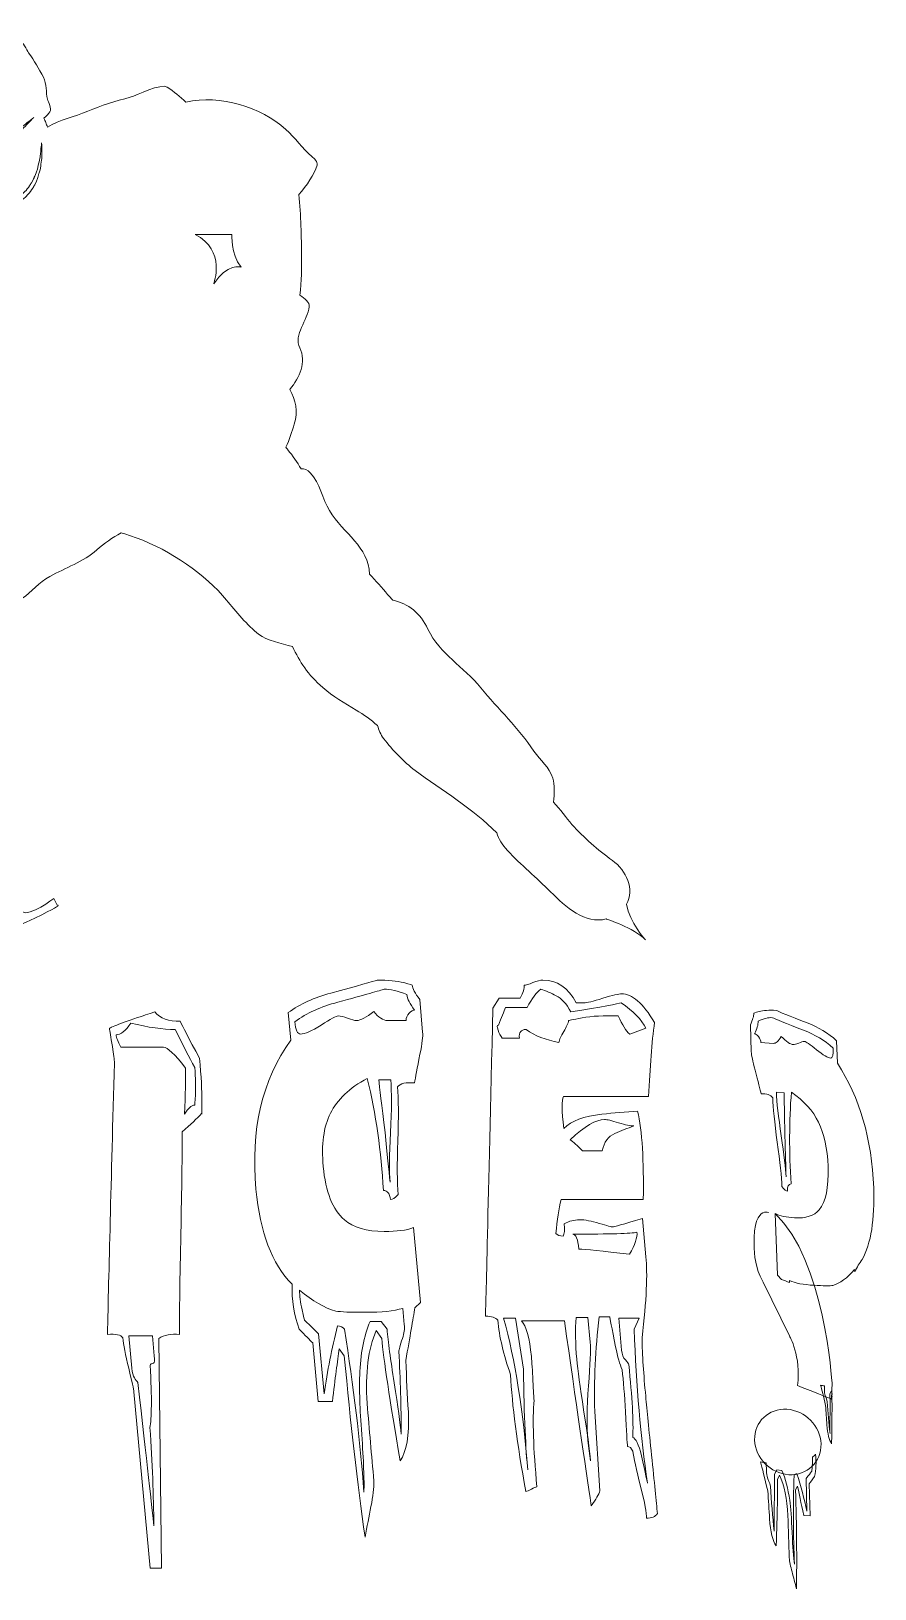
# Model space of a CAD drawing. Header units: inches. Extents: x 0.7 to 14.3, y -14.5 to -1.8.
# Drawn here: x 7.49 to 14.33, y -14.47 to -1.84 of the extents above; entities that cross this region are included whole.
import ezdxf

# ---------------------------------------------------------------- set-up
doc = ezdxf.new("R2010")
doc.units = ezdxf.units.IN
doc.header["$MEASUREMENT"] = 0
doc.layers.add('Layer 1', color=7, linetype='Continuous')

# ---------------------------------------------------------------- blocks, each defined once
blk = doc.blocks.new('block 5')
at = {"layer": 'Layer 1', "lineweight": 0}
for points, knots in [([(12.316, -8.917), (12.383, -8.798), (12.316, -8.642), (12.202, -8.561), (12.082, -8.474), (11.972, -8.381), (11.874, -8.269), (11.828, -8.217), (11.779, -8.148), (11.724, -8.089), (11.732, -8.019), (11.735, -7.948), (11.719, -7.895), (11.691, -7.802), (11.619, -7.755), (11.565, -7.675), (11.441, -7.487), (11.277, -7.336), (11.135, -7.162), (10.995, -6.99), (10.804, -6.892), (10.707, -6.687), (10.645, -6.556), (10.548, -6.48), (10.421, -6.453), (10.407, -6.436), (10.393, -6.42), (10.38, -6.405), (10.335, -6.353), (10.286, -6.293), (10.232, -6.242), (10.23, -6.018), (10.021, -5.913), (9.908, -5.726), (9.854, -5.636), (9.828, -5.498), (9.755, -5.422), (9.728, -5.392), (9.704, -5.385), (9.679, -5.388), (9.646, -5.335), (9.609, -5.281), (9.572, -5.233), (9.568, -5.228), (9.563, -5.221), (9.556, -5.213), (9.583, -5.15), (9.604, -5.084), (9.623, -5.026), (9.656, -4.924), (9.635, -4.828), (9.587, -4.744), (9.667, -4.649), (9.725, -4.522), (9.667, -4.407), (9.616, -4.302), (9.733, -4.181), (9.745, -4.074), (9.749, -4.04), (9.708, -4.006), (9.669, -3.981), (9.685, -3.87), (9.682, -3.747), (9.682, -3.667), (9.682, -3.51), (9.678, -3.331), (9.659, -3.164), (9.725, -3.093), (9.787, -2.999), (9.808, -2.927), (9.816, -2.898), (9.783, -2.872), (9.766, -2.857), (9.69, -2.789), (9.631, -2.705), (9.555, -2.636), (9.352, -2.453), (9.023, -2.352), (8.745, -2.416), (8.697, -2.371), (8.647, -2.329), (8.594, -2.294), (8.542, -2.26), (8.351, -2.359), (8.292, -2.376), (8.177, -2.409), (8.058, -2.441), (7.949, -2.489), (7.84, -2.535), (7.723, -2.557), (7.622, -2.617), (7.618, -2.605), (7.615, -2.593), (7.609, -2.581), (7.605, -2.57), (7.599, -2.558), (7.593, -2.546), (7.615, -2.529), (7.634, -2.51), (7.643, -2.493), (7.659, -2.467), (7.628, -2.416), (7.622, -2.392), (7.609, -2.333), (7.619, -2.27), (7.59, -2.214), (7.553, -2.145), (7.516, -2.079), (7.47, -2.016), (7.451, -1.991), (7.428, -1.925), (7.391, -1.915), (7.338, -1.9), (7.279, -1.916), (7.226, -1.917), (7.194, -1.917), (7.162, -1.919), (7.13, -1.921), (7.073, -1.897), (7.017, -1.84), (6.962, -1.84), (6.91, -1.84), (6.848, -1.877), (6.808, -1.91), (6.739, -1.968), (6.678, -2.03), (6.624, -2.097), (6.567, -2.168), (6.517, -2.245), (6.474, -2.33), (6.467, -2.334), (6.46, -2.339), (6.452, -2.343), (6.376, -2.388), (6.379, -2.429), (6.381, -2.511), (6.382, -2.582), (6.379, -2.679), (6.426, -2.737), (6.462, -2.782), (6.5, -2.805), (6.545, -2.825), (6.547, -2.88), (6.554, -2.934), (6.566, -2.987), (6.522, -3.025), (6.482, -3.073), (6.444, -3.115), (6.349, -3.223), (6.206, -3.28), (6.111, -3.39), (6.035, -3.479), (6.026, -3.517), (5.992, -3.629), (5.981, -3.666), (5.956, -3.701), (5.936, -3.736), (5.936, -3.736), (5.934, -3.735), (5.934, -3.735), (5.934, -3.735), (5.934, -3.734), (5.933, -3.734), (5.861, -3.763), (5.816, -3.819), (5.844, -3.9), (5.865, -3.956), (5.927, -3.998), (5.958, -4.052), (5.958, -4.193), (5.971, -4.334), (5.954, -4.475), (5.929, -4.68), (5.971, -4.822), (6.09, -4.944), (6.069, -5.005), (6.032, -5.06), (5.982, -5.122), (5.936, -5.18), (5.944, -5.224), (5.967, -5.289), (6.015, -5.426), (6.145, -5.585), (6.281, -5.696), (6.269, -5.744), (6.254, -5.79), (6.235, -5.832), (6.178, -5.96), (6.107, -6.097), (6.098, -6.238), (6.086, -6.428), (6.142, -6.575), (6.174, -6.757), (6.175, -6.763), (6.176, -6.769), (6.176, -6.774), (5.624, -7.185), (4.005, -8.362), (3.668, -8.328), (3.261, -8.286), (2.839, -7.907), (2.611, -7.955), (2.508, -7.977), (2.494, -8.217), (2.563, -8.307), (2.632, -8.397), (3.447, -8.722), (3.73, -8.652), (3.946, -8.6), (5.485, -7.477), (6.203, -6.948), (6.206, -6.969), (6.21, -6.99), (6.215, -7.01), (6.217, -7.118), (6.254, -7.26), (6.26, -7.31), (6.28, -7.481), (6.368, -7.637), (6.417, -7.8), (6.462, -7.949), (6.527, -8.068), (6.606, -8.2), (6.647, -8.266), (6.606, -8.307), (6.668, -8.355), (6.678, -8.362), (6.687, -8.37), (6.696, -8.378), (6.696, -8.384), (6.695, -8.389), (6.695, -8.394), (6.695, -8.44), (6.695, -8.486), (6.694, -8.532), (6.693, -8.627), (6.658, -8.652), (6.601, -8.717), (6.511, -8.818), (6.402, -8.914), (6.511, -9.043), (6.555, -9.095), (6.623, -9.079), (6.693, -9.047), (6.718, -9.09), (6.758, -9.184), (6.639, -9.204), (6.485, -9.23), (6.435, -9.185), (6.43, -9.135), (6.43, -9.135), (6.449, -9.496), (7.14, -9.197), (7.832, -8.898), (7.701, -8.924), (7.701, -8.924), (7.701, -8.924), (7.675, -8.869), (7.675, -8.869), (7.675, -8.869), (7.475, -9.021), (7.421, -8.978), (7.381, -8.947), (7.324, -8.819), (7.295, -8.752), (7.328, -8.726), (7.355, -8.696), (7.367, -8.649), (7.388, -8.569), (7.336, -8.473), (7.325, -8.395), (7.308, -8.277), (7.25, -8.174), (7.211, -8.063), (7.156, -7.907), (7.145, -7.775), (7.153, -7.612), (7.162, -7.409), (7.141, -7.219), (7.131, -7.017), (7.126, -6.904), (7.096, -6.78), (7.04, -6.676), (7.091, -6.642), (7.135, -6.599), (7.195, -6.565), (7.269, -6.524), (7.343, -6.484), (7.416, -6.439), (7.497, -6.388), (7.553, -6.307), (7.642, -6.259), (7.765, -6.191), (7.916, -6.141), (8.022, -6.045), (8.082, -5.991), (8.149, -5.946), (8.22, -5.906), (8.26, -5.918), (8.301, -5.931), (8.342, -5.946), (8.626, -6.051), (8.901, -6.242), (9.075, -6.453), (9.145, -6.538), (9.247, -6.662), (9.334, -6.727), (9.406, -6.78), (9.512, -6.802), (9.61, -6.828), (9.665, -6.95), (9.735, -7.056), (9.855, -7.16), (9.937, -7.231), (10.029, -7.289), (10.124, -7.343), (10.187, -7.378), (10.242, -7.423), (10.298, -7.467), (10.308, -7.505), (10.323, -7.541), (10.349, -7.575), (10.419, -7.667), (10.51, -7.763), (10.603, -7.832), (10.819, -7.991), (11.072, -8.145), (11.265, -8.339), (11.28, -8.387), (11.307, -8.432), (11.352, -8.481), (11.46, -8.598), (11.588, -8.702), (11.701, -8.816), (11.821, -8.937), (11.983, -9.08), (12.152, -9.036), (12.153, -9.036), (12.153, -9.037), (12.153, -9.037), (12.153, -9.037), (12.375, -9.107), (12.469, -9.205), (12.469, -9.205), (12.344, -9.066), (12.316, -8.917)], [0, 0, 0, 0, 1, 1, 1, 2, 2, 2, 3, 3, 3, 4, 4, 4, 5, 5, 5, 6, 6, 6, 7, 7, 7, 8, 8, 8, 9, 9, 9, 10, 10, 10, 11, 11, 11, 12, 12, 12, 13, 13, 13, 14, 14, 14, 15, 15, 15, 16, 16, 16, 17, 17, 17, 18, 18, 18, 19, 19, 19, 20, 20, 20, 21, 21, 21, 22, 22, 22, 23, 23, 23, 24, 24, 24, 25, 25, 25, 26, 26, 26, 27, 27, 27, 28, 28, 28, 29, 29, 29, 30, 30, 30, 31, 31, 31, 32, 32, 32, 33, 33, 33, 34, 34, 34, 35, 35, 35, 36, 36, 36, 37, 37, 37, 38, 38, 38, 39, 39, 39, 40, 40, 40, 41, 41, 41, 42, 42, 42, 43, 43, 43, 44, 44, 44, 45, 45, 45, 46, 46, 46, 47, 47, 47, 48, 48, 48, 49, 49, 49, 50, 50, 50, 51, 51, 51, 52, 52, 52, 53, 53, 53, 54, 54, 54, 55, 55, 55, 56, 56, 56, 57, 57, 57, 58, 58, 58, 59, 59, 59, 60, 60, 60, 61, 61, 61, 62, 62, 62, 63, 63, 63, 64, 64, 64, 65, 65, 65, 66, 66, 66, 67, 67, 67, 68, 68, 68, 69, 69, 69, 70, 70, 70, 71, 71, 71, 72, 72, 72, 73, 73, 73, 74, 74, 74, 75, 75, 75, 76, 76, 76, 77, 77, 77, 78, 78, 78, 79, 79, 79, 80, 80, 80, 81, 81, 81, 82, 82, 82, 83, 83, 83, 84, 84, 84, 85, 85, 85, 86, 86, 86, 87, 87, 87, 88, 88, 88, 89, 89, 89, 90, 90, 90, 91, 91, 91, 92, 92, 92, 93, 93, 93, 94, 94, 94, 95, 95, 95, 96, 96, 96, 97, 97, 97, 98, 98, 98, 99, 99, 99, 100, 100, 100, 101, 101, 101, 102, 102, 102, 103, 103, 103, 104, 104, 104, 105, 105, 105, 106, 106, 106, 107, 107, 107, 108, 108, 108, 109, 109, 109, 110, 110, 110, 111, 111, 111, 112, 112, 112, 113, 113, 113, 114, 114, 114, 115, 115, 115, 115]), ([(7.577, -2.871), (7.574, -2.892), (7.571, -2.913), (7.568, -2.934), (7.568, -2.934), (7.563, -2.965), (7.563, -2.965), (7.56, -2.975), (7.557, -2.985), (7.554, -2.995), (7.554, -2.995), (7.544, -3.026), (7.544, -3.026), (7.54, -3.036), (7.538, -3.047), (7.533, -3.056), (7.533, -3.056), (7.519, -3.085), (7.519, -3.085), (7.514, -3.094), (7.51, -3.104), (7.504, -3.113), (7.49, -3.13), (7.48, -3.149), (7.464, -3.165), (7.456, -3.172), (7.449, -3.181), (7.441, -3.188), (7.431, -3.195), (7.424, -3.202), (7.413, -3.209), (7.413, -3.209), (7.391, -3.221), (7.391, -3.221), (7.391, -3.221), (7.386, -3.196), (7.386, -3.196), (7.371, -3.118), (7.356, -3.039), (7.341, -2.96), (7.327, -2.881), (7.313, -2.802), (7.301, -2.722), (7.301, -2.722), (7.3, -2.715), (7.3, -2.715), (7.3, -2.715), (7.305, -2.71), (7.305, -2.71), (7.339, -2.682), (7.372, -2.652), (7.407, -2.624), (7.442, -2.596), (7.476, -2.567), (7.511, -2.54), (7.481, -2.572), (7.449, -2.604), (7.418, -2.636), (7.389, -2.666), (7.358, -2.695), (7.328, -2.724), (7.345, -2.8), (7.361, -2.877), (7.377, -2.953), (7.391, -3.023), (7.404, -3.092), (7.417, -3.162), (7.417, -3.162), (7.417, -3.161), (7.418, -3.161), (7.425, -3.155), (7.432, -3.148), (7.439, -3.141), (7.454, -3.128), (7.464, -3.111), (7.477, -3.095), (7.482, -3.087), (7.487, -3.078), (7.492, -3.07), (7.492, -3.07), (7.507, -3.044), (7.507, -3.044), (7.513, -3.035), (7.515, -3.025), (7.519, -3.016), (7.519, -3.016), (7.53, -2.988), (7.53, -2.988), (7.534, -2.978), (7.538, -2.969), (7.541, -2.959), (7.541, -2.959), (7.548, -2.93), (7.548, -2.93), (7.552, -2.91), (7.557, -2.89), (7.562, -2.87), (7.564, -2.86), (7.564, -2.849), (7.565, -2.839), (7.565, -2.839), (7.568, -2.808), (7.568, -2.808), (7.57, -2.787), (7.573, -2.767), (7.575, -2.746), (7.576, -2.767), (7.577, -2.788), (7.577, -2.809), (7.577, -2.809), (7.577, -2.84), (7.577, -2.84), (7.577, -2.85), (7.578, -2.86), (7.577, -2.871)], [0, 0, 0, 0, 1, 1, 1, 2, 2, 2, 3, 3, 3, 4, 4, 4, 5, 5, 5, 6, 6, 6, 7, 7, 7, 8, 8, 8, 9, 9, 9, 10, 10, 10, 11, 11, 11, 12, 12, 12, 13, 13, 13, 14, 14, 14, 15, 15, 15, 16, 16, 16, 17, 17, 17, 18, 18, 18, 19, 19, 19, 20, 20, 20, 21, 21, 21, 22, 22, 22, 23, 23, 23, 24, 24, 24, 25, 25, 25, 26, 26, 26, 27, 27, 27, 28, 28, 28, 29, 29, 29, 30, 30, 30, 31, 31, 31, 32, 32, 32, 33, 33, 33, 34, 34, 34, 35, 35, 35, 36, 36, 36, 37, 37, 37, 38, 38, 38, 38]), ([(7.331, -3.218), (7.33, -3.228), (7.329, -3.236), (7.327, -3.244), (7.325, -3.252), (7.322, -3.259), (7.32, -3.267), (7.314, -3.282), (7.308, -3.297), (7.3, -3.311), (7.292, -3.325), (7.283, -3.338), (7.273, -3.35), (7.262, -3.362), (7.251, -3.373), (7.239, -3.383), (7.233, -3.389), (7.226, -3.392), (7.219, -3.397), (7.213, -3.401), (7.206, -3.405), (7.199, -3.408), (7.186, -3.416), (7.172, -3.422), (7.157, -3.426), (7.143, -3.432), (7.128, -3.433), (7.113, -3.436), (7.099, -3.438), (7.084, -3.439), (7.069, -3.44), (7.083, -3.435), (7.097, -3.431), (7.11, -3.425), (7.123, -3.419), (7.137, -3.415), (7.149, -3.407), (7.149, -3.407), (7.167, -3.396), (7.167, -3.396), (7.167, -3.396), (7.184, -3.384), (7.184, -3.384), (7.184, -3.384), (7.184, -3.383), (7.185, -3.383), (7.184, -3.348), (7.179, -3.312), (7.173, -3.277), (7.161, -3.282), (7.149, -3.288), (7.136, -3.292), (7.121, -3.298), (7.105, -3.303), (7.089, -3.307), (7.057, -3.315), (7.024, -3.319), (6.993, -3.321), (6.963, -3.323), (6.935, -3.322), (6.911, -3.32), (6.862, -3.316), (6.832, -3.307), (6.832, -3.307), (6.832, -3.307), (6.863, -3.311), (6.911, -3.308), (6.934, -3.307), (6.962, -3.303), (6.99, -3.298), (7.019, -3.291), (7.049, -3.283), (7.077, -3.271), (7.091, -3.266), (7.105, -3.259), (7.118, -3.252), (7.131, -3.245), (7.143, -3.237), (7.155, -3.229), (7.158, -3.227), (7.16, -3.225), (7.163, -3.223), (7.15, -3.17), (7.135, -3.117), (7.118, -3.069), (7.108, -3.072), (7.099, -3.075), (7.089, -3.078), (7.074, -3.081), (7.058, -3.085), (7.043, -3.087), (7.027, -3.088), (7.011, -3.091), (6.996, -3.091), (6.98, -3.092), (6.965, -3.092), (6.95, -3.091), (6.936, -3.091), (6.922, -3.089), (6.908, -3.088), (6.895, -3.085), (6.883, -3.084), (6.871, -3.081), (6.826, -3.071), (6.798, -3.057), (6.798, -3.057), (6.798, -3.057), (6.828, -3.067), (6.873, -3.07), (6.884, -3.071), (6.896, -3.07), (6.909, -3.071), (6.922, -3.07), (6.936, -3.07), (6.95, -3.068), (6.963, -3.066), (6.978, -3.064), (6.992, -3.061), (7.006, -3.059), (7.02, -3.054), (7.034, -3.05), (7.049, -3.046), (7.062, -3.04), (7.075, -3.036), (7.084, -3.032), (7.092, -3.028), (7.101, -3.024), (7.075, -2.957), (7.05, -2.904), (7.036, -2.876), (7.03, -2.877), (7.024, -2.878), (7.019, -2.878), (7.019, -2.878), (6.981, -2.88), (6.981, -2.88), (6.968, -2.881), (6.955, -2.88), (6.943, -2.88), (6.93, -2.881), (6.917, -2.88), (6.905, -2.878), (6.892, -2.877), (6.88, -2.876), (6.867, -2.874), (6.842, -2.87), (6.818, -2.866), (6.794, -2.859), (6.746, -2.847), (6.699, -2.83), (6.656, -2.806), (6.703, -2.817), (6.751, -2.824), (6.799, -2.828), (6.823, -2.829), (6.847, -2.831), (6.871, -2.831), (6.882, -2.831), (6.894, -2.83), (6.906, -2.83), (6.918, -2.83), (6.929, -2.829), (6.941, -2.828), (6.953, -2.826), (6.965, -2.826), (6.976, -2.824), (6.976, -2.824), (7.01, -2.818), (7.01, -2.818), (7.022, -2.817), (7.033, -2.813), (7.044, -2.811), (7.056, -2.809), (7.067, -2.806), (7.078, -2.802), (7.078, -2.802), (7.11, -2.792), (7.11, -2.792), (7.11, -2.792), (7.142, -2.778), (7.142, -2.778), (7.163, -2.77), (7.183, -2.758), (7.203, -2.748), (7.203, -2.748), (7.248, -2.727), (7.248, -2.727), (7.248, -2.727), (7.257, -2.773), (7.257, -2.773), (7.272, -2.846), (7.285, -2.918), (7.297, -2.991), (7.304, -3.028), (7.309, -3.065), (7.315, -3.101), (7.32, -3.138), (7.326, -3.174), (7.331, -3.211), (7.331, -3.211), (7.332, -3.216), (7.332, -3.216), (7.332, -3.216), (7.331, -3.218), (7.331, -3.218)], [0, 0, 0, 0, 1, 1, 1, 2, 2, 2, 3, 3, 3, 4, 4, 4, 5, 5, 5, 6, 6, 6, 7, 7, 7, 8, 8, 8, 9, 9, 9, 10, 10, 10, 11, 11, 11, 12, 12, 12, 13, 13, 13, 14, 14, 14, 15, 15, 15, 16, 16, 16, 17, 17, 17, 18, 18, 18, 19, 19, 19, 20, 20, 20, 21, 21, 21, 22, 22, 22, 23, 23, 23, 24, 24, 24, 25, 25, 25, 26, 26, 26, 27, 27, 27, 28, 28, 28, 29, 29, 29, 30, 30, 30, 31, 31, 31, 32, 32, 32, 33, 33, 33, 34, 34, 34, 35, 35, 35, 36, 36, 36, 37, 37, 37, 38, 38, 38, 39, 39, 39, 40, 40, 40, 41, 41, 41, 42, 42, 42, 43, 43, 43, 44, 44, 44, 45, 45, 45, 46, 46, 46, 47, 47, 47, 48, 48, 48, 49, 49, 49, 50, 50, 50, 51, 51, 51, 52, 52, 52, 53, 53, 53, 54, 54, 54, 55, 55, 55, 56, 56, 56, 57, 57, 57, 58, 58, 58, 59, 59, 59, 60, 60, 60, 61, 61, 61, 62, 62, 62, 63, 63, 63, 64, 64, 64, 65, 65, 65, 66, 66, 66, 67, 67, 67, 68, 68, 68, 68]), ([(7.215, -2.946), (7.207, -2.909), (7.2, -2.871), (7.194, -2.833), (7.186, -2.837), (7.177, -2.841), (7.168, -2.843), (7.168, -2.843), (7.132, -2.856), (7.132, -2.856), (7.132, -2.856), (7.094, -2.865), (7.094, -2.865), (7.088, -2.867), (7.081, -2.868), (7.075, -2.869), (7.089, -2.899), (7.111, -2.947), (7.134, -3.005), (7.138, -3.003), (7.143, -3), (7.147, -2.998), (7.158, -2.992), (7.167, -2.984), (7.176, -2.978), (7.193, -2.966), (7.205, -2.955), (7.215, -2.946)], [0, 0, 0, 0, 1, 1, 1, 2, 2, 2, 3, 3, 3, 4, 4, 4, 5, 5, 5, 6, 6, 6, 7, 7, 7, 8, 8, 8, 9, 9, 9, 9]), ([(7.234, -3.158), (7.239, -3.151), (7.244, -3.145), (7.248, -3.139), (7.25, -3.137), (7.251, -3.134), (7.253, -3.132), (7.252, -3.126), (7.25, -3.12), (7.249, -3.113), (7.242, -3.083), (7.235, -3.052), (7.229, -3.02), (7.223, -3.024), (7.217, -3.028), (7.209, -3.032), (7.198, -3.037), (7.187, -3.044), (7.174, -3.049), (7.167, -3.051), (7.16, -3.054), (7.153, -3.057), (7.169, -3.1), (7.183, -3.148), (7.195, -3.197), (7.202, -3.192), (7.208, -3.186), (7.213, -3.18), (7.221, -3.172), (7.228, -3.165), (7.234, -3.158)], [0, 0, 0, 0, 1, 1, 1, 2, 2, 2, 3, 3, 3, 4, 4, 4, 5, 5, 5, 6, 6, 6, 7, 7, 7, 8, 8, 8, 9, 9, 9, 10, 10, 10, 10]), ([(7.255, -3.227), (7.245, -3.236), (7.233, -3.244), (7.221, -3.251), (7.217, -3.253), (7.212, -3.256), (7.208, -3.258), (7.214, -3.288), (7.218, -3.318), (7.22, -3.347), (7.226, -3.34), (7.233, -3.332), (7.238, -3.324), (7.245, -3.313), (7.251, -3.301), (7.256, -3.289), (7.26, -3.277), (7.265, -3.264), (7.268, -3.252), (7.269, -3.245), (7.27, -3.239), (7.271, -3.233), (7.272, -3.228), (7.272, -3.223), (7.272, -3.219), (7.272, -3.217), (7.272, -3.216), (7.271, -3.214), (7.266, -3.218), (7.26, -3.223), (7.255, -3.227)], [0, 0, 0, 0, 1, 1, 1, 2, 2, 2, 3, 3, 3, 4, 4, 4, 5, 5, 5, 6, 6, 6, 7, 7, 7, 8, 8, 8, 9, 9, 9, 10, 10, 10, 10]), ([(8.97, -3.888), (8.97, -3.888), (9.074, -3.616), (8.819, -3.487), (8.819, -3.487), (9.118, -3.487), (9.118, -3.487), (9.118, -3.487), (9.106, -3.642), (9.192, -3.752), (9.192, -3.752), (9.078, -3.719), (8.97, -3.888)], [0, 0, 0, 0, 1, 1, 1, 2, 2, 2, 3, 3, 3, 4, 4, 4, 4]), ([(7.106, -8.882), (7.106, -8.882), (7.162, -9.066), (7.162, -9.066), (7.162, -9.066), (7.005, -9.14), (7.005, -9.14), (7.005, -9.14), (6.929, -8.955), (6.929, -8.955), (6.985, -8.947), (7.049, -8.905), (7.106, -8.882)], [0, 0, 0, 0, 1, 1, 1, 2, 2, 2, 3, 3, 3, 4, 4, 4, 4])]:
    blk.add_open_spline(points, degree=3, knots=knots, dxfattribs=at)
blk = doc.blocks.new('block 4')
at = {"layer": 'Layer 1', "lineweight": 0}
for points, knots in [([(4.763, -8.706), (4.436, -8.706), (4.172, -8.774), (4.172, -8.858), (4.172, -8.858), (4.172, -9.171), (4.172, -9.171), (4.172, -9.171), (4.173, -9.171), (4.173, -9.171), (4.19, -9.252), (4.447, -9.316), (4.763, -9.316), (5.078, -9.316), (5.336, -9.252), (5.352, -9.171), (5.352, -9.171), (5.354, -9.171), (5.354, -9.171), (5.354, -9.171), (5.354, -8.858), (5.354, -8.858), (5.354, -8.774), (5.089, -8.706), (4.763, -8.706)], [0, 0, 0, 0, 1, 1, 1, 2, 2, 2, 3, 3, 3, 4, 4, 4, 5, 5, 5, 6, 6, 6, 7, 7, 7, 8, 8, 8, 8]), ([(5.164, -8.934), (5.14, -8.941), (5.115, -8.953), (5.086, -8.957), (5.058, -8.963), (5.027, -8.967), (4.996, -8.973), (4.965, -8.977), (4.933, -8.982), (4.9, -8.986), (4.867, -8.986), (4.833, -8.987), (4.799, -8.987), (4.765, -8.987), (4.732, -8.991), (4.699, -8.987), (4.666, -8.984), (4.633, -8.981), (4.602, -8.978), (4.57, -8.977), (4.541, -8.97), (4.512, -8.965), (4.484, -8.959), (4.457, -8.955), (4.433, -8.949), (4.408, -8.942), (4.386, -8.935), (4.367, -8.93), (4.347, -8.925), (4.33, -8.917), (4.316, -8.913), (4.289, -8.903), (4.274, -8.896), (4.274, -8.896), (4.274, -8.896), (4.275, -8.893), (4.275, -8.893), (4.275, -8.893), (4.29, -8.9), (4.318, -8.908), (4.332, -8.912), (4.349, -8.918), (4.369, -8.922), (4.388, -8.927), (4.411, -8.932), (4.435, -8.938), (4.459, -8.943), (4.486, -8.946), (4.515, -8.95), (4.543, -8.954), (4.572, -8.96), (4.604, -8.96), (4.635, -8.962), (4.667, -8.964), (4.7, -8.965), (4.732, -8.969), (4.765, -8.963), (4.798, -8.962), (4.831, -8.96), (4.864, -8.958), (4.897, -8.956), (4.929, -8.951), (4.961, -8.946), (4.991, -8.94), (5.022, -8.936), (5.052, -8.931), (5.08, -8.928), (5.108, -8.925), (5.134, -8.916), (5.158, -8.91), (5.255, -8.887), (5.321, -8.875), (5.321, -8.875), (5.321, -8.875), (5.322, -8.878), (5.322, -8.878), (5.322, -8.878), (5.26, -8.903), (5.164, -8.934)], [0, 0, 0, 0, 1, 1, 1, 2, 2, 2, 3, 3, 3, 4, 4, 4, 5, 5, 5, 6, 6, 6, 7, 7, 7, 8, 8, 8, 9, 9, 9, 10, 10, 10, 11, 11, 11, 12, 12, 12, 13, 13, 13, 14, 14, 14, 15, 15, 15, 16, 16, 16, 17, 17, 17, 18, 18, 18, 19, 19, 19, 20, 20, 20, 21, 21, 21, 22, 22, 22, 23, 23, 23, 24, 24, 24, 25, 25, 25, 26, 26, 26, 26])]:
    blk.add_open_spline(points, degree=3, knots=knots, dxfattribs=at)
at = {"layer": 'Layer 1'}
blk.add_blockref('block 5', (0, 0), dxfattribs=at)
blk = doc.blocks.new('block 3')
at = {"layer": 'Layer 1', "lineweight": 0}
for points, knots in [([(10.664, -9.954), (10.667, -9.985), (10.66, -10.045), (10.642, -10.133), (10.619, -10.246), (10.605, -10.323), (10.599, -10.365), (10.528, -10.358), (10.481, -10.369), (10.46, -10.397), (10.469, -10.492), (10.47, -10.637), (10.463, -10.833), (10.456, -11.028), (10.457, -11.173), (10.466, -11.268), (10.44, -11.297), (10.419, -11.311), (10.402, -11.311), (10.398, -11.261), (10.379, -11.237), (10.346, -11.237), (10.328, -10.92), (10.285, -10.617), (10.215, -10.328), (10.071, -10.406), (9.971, -10.5), (9.916, -10.611), (9.861, -10.722), (9.842, -10.865), (9.858, -11.041), (9.877, -11.249), (9.934, -11.393), (10.03, -11.474), (10.102, -11.538), (10.209, -11.569), (10.352, -11.569), (10.454, -11.569), (10.533, -11.559), (10.591, -11.538), (10.591, -11.538), (10.647, -12.145), (10.647, -12.145), (10.647, -12.145), (10.601, -12.187), (10.601, -12.187), (10.586, -12.279), (10.561, -12.421), (10.527, -12.615), (10.533, -12.756), (10.54, -12.895), (10.548, -13.032), (10.556, -13.222), (10.534, -13.354), (10.481, -13.428), (10.397, -12.932), (10.348, -12.601), (10.332, -12.435), (10.332, -12.435), (10.287, -12.372), (10.287, -12.372), (10.223, -12.52), (10.198, -12.717), (10.214, -12.963), (10.231, -13.175), (10.25, -13.384), (10.269, -13.592), (10.269, -13.648), (10.261, -13.717), (10.245, -13.798), (10.229, -13.879), (10.213, -13.961), (10.197, -14.046), (10.135, -13.609), (10.079, -13.12), (10.029, -12.578), (10.029, -12.578), (9.988, -12.52), (9.988, -12.52), (9.973, -12.618), (9.955, -12.761), (9.932, -12.948), (9.932, -12.948), (9.818, -12.948), (9.818, -12.948), (9.818, -12.948), (9.774, -12.472), (9.774, -12.472), (9.748, -12.448), (9.711, -12.411), (9.664, -12.361), (9.622, -12.245), (9.603, -12.124), (9.605, -11.997), (9.443, -11.832), (9.345, -11.575), (9.313, -11.226), (9.268, -10.744), (9.362, -10.341), (9.596, -10.017), (9.596, -10.017), (9.575, -9.795), (9.575, -9.795), (9.671, -9.725), (9.785, -9.672), (9.92, -9.637), (10.14, -9.577), (10.264, -9.542), (10.294, -9.531), (10.384, -9.531), (10.456, -9.538), (10.51, -9.552), (10.563, -9.566), (10.586, -9.573), (10.579, -9.573), (10.582, -9.598), (10.602, -9.637), (10.64, -9.69), (10.64, -9.69), (10.664, -9.954), (10.664, -9.954)], [0, 0, 0, 0, 1, 1, 1, 2, 2, 2, 3, 3, 3, 4, 4, 4, 5, 5, 5, 6, 6, 6, 7, 7, 7, 8, 8, 8, 9, 9, 9, 10, 10, 10, 11, 11, 11, 12, 12, 12, 13, 13, 13, 14, 14, 14, 15, 15, 15, 16, 16, 16, 17, 17, 17, 18, 18, 18, 19, 19, 19, 20, 20, 20, 21, 21, 21, 22, 22, 22, 23, 23, 23, 24, 24, 24, 25, 25, 25, 26, 26, 26, 27, 27, 27, 28, 28, 28, 29, 29, 29, 30, 30, 30, 31, 31, 31, 32, 32, 32, 33, 33, 33, 34, 34, 34, 35, 35, 35, 36, 36, 36, 37, 37, 37, 38, 38, 38, 39, 39, 39, 40, 40, 40, 40]), ([(12.543, -9.874), (12.522, -10.036), (12.506, -10.237), (12.495, -10.476), (12.495, -10.476), (11.805, -10.476), (11.805, -10.476), (11.789, -10.505), (11.79, -10.591), (11.808, -10.735), (11.868, -10.672), (11.971, -10.633), (12.117, -10.619), (12.213, -10.608), (12.31, -10.6), (12.406, -10.593), (12.443, -10.754), (12.458, -10.994), (12.452, -11.311), (12.452, -11.311), (11.786, -11.311), (11.786, -11.311), (11.769, -11.385), (11.755, -11.476), (11.744, -11.585), (11.757, -11.599), (11.777, -11.606), (11.803, -11.606), (11.813, -11.589), (11.816, -11.555), (11.812, -11.506), (11.85, -11.485), (11.892, -11.474), (11.937, -11.474), (11.979, -11.474), (12.032, -11.484), (12.096, -11.503), (12.159, -11.523), (12.196, -11.532), (12.205, -11.532), (12.21, -11.532), (12.29, -11.51), (12.445, -11.464), (12.445, -11.464), (12.473, -11.775), (12.473, -11.775), (12.488, -11.909), (12.478, -12.127), (12.442, -12.43), (12.445, -12.571), (12.455, -12.729), (12.472, -12.905), (12.482, -13.018), (12.498, -13.176), (12.519, -13.381), (12.542, -13.602), (12.558, -13.761), (12.567, -13.856), (12.55, -13.88), (12.52, -13.893), (12.478, -13.893), (12.479, -13.851), (12.464, -13.768), (12.433, -13.645), (12.396, -13.497), (12.374, -13.398), (12.367, -13.349), (12.355, -13.324), (12.341, -13.312), (12.324, -13.312), (12.322, -13.284), (12.316, -13.19), (12.309, -13.032), (12.301, -12.895), (12.291, -12.78), (12.281, -12.689), (12.262, -12.647), (12.245, -12.585), (12.228, -12.504), (12.197, -12.346), (12.181, -12.265), (12.18, -12.261), (12.18, -12.261), (12.095, -12.261), (12.095, -12.261), (12.063, -12.525), (12.051, -12.78), (12.059, -13.027), (12.059, -13.027), (12.101, -13.671), (12.101, -13.671), (12.092, -13.699), (12.069, -13.74), (12.031, -13.792), (11.981, -13.462), (11.909, -12.962), (11.813, -12.293), (11.813, -12.293), (11.465, -12.293), (11.465, -12.293), (11.504, -12.335), (11.531, -12.432), (11.545, -12.583), (11.549, -12.629), (11.554, -12.694), (11.558, -12.779), (11.562, -12.863), (11.565, -12.916), (11.567, -12.937), (11.553, -13.092), (11.561, -13.326), (11.59, -13.639), (11.58, -13.639), (11.565, -13.645), (11.545, -13.658), (11.525, -13.67), (11.51, -13.676), (11.501, -13.676), (11.429, -13.289), (11.388, -12.974), (11.377, -12.731), (11.32, -12.569), (11.285, -12.421), (11.272, -12.288), (11.256, -12.266), (11.223, -12.256), (11.173, -12.256), (11.175, -12.2), (11.195, -11.367), (11.233, -9.758), (11.233, -9.758), (11.283, -9.679), (11.283, -9.679), (11.283, -9.679), (11.454, -9.679), (11.454, -9.679), (11.478, -9.633), (11.489, -9.598), (11.486, -9.573), (11.501, -9.573), (11.524, -9.566), (11.557, -9.552), (11.591, -9.538), (11.618, -9.531), (11.639, -9.531), (11.753, -9.531), (11.843, -9.593), (11.909, -9.716), (11.909, -9.716), (11.973, -9.716), (11.973, -9.716), (11.994, -9.716), (12.045, -9.704), (12.124, -9.679), (12.204, -9.654), (12.254, -9.642), (12.276, -9.642), (12.361, -9.642), (12.45, -9.72), (12.543, -9.874)], [0, 0, 0, 0, 1, 1, 1, 2, 2, 2, 3, 3, 3, 4, 4, 4, 5, 5, 5, 6, 6, 6, 7, 7, 7, 8, 8, 8, 9, 9, 9, 10, 10, 10, 11, 11, 11, 12, 12, 12, 13, 13, 13, 14, 14, 14, 15, 15, 15, 16, 16, 16, 17, 17, 17, 18, 18, 18, 19, 19, 19, 20, 20, 20, 21, 21, 21, 22, 22, 22, 23, 23, 23, 24, 24, 24, 25, 25, 25, 26, 26, 26, 27, 27, 27, 28, 28, 28, 29, 29, 29, 30, 30, 30, 31, 31, 31, 32, 32, 32, 33, 33, 33, 34, 34, 34, 35, 35, 35, 36, 36, 36, 37, 37, 37, 38, 38, 38, 39, 39, 39, 40, 40, 40, 41, 41, 41, 42, 42, 42, 43, 43, 43, 44, 44, 44, 45, 45, 45, 46, 46, 46, 47, 47, 47, 48, 48, 48, 49, 49, 49, 50, 50, 50, 51, 51, 51, 52, 52, 52, 53, 53, 53, 53]), ([(10.598, -9.774), (10.56, -9.725), (10.54, -9.683), (10.536, -9.647), (10.462, -9.619), (10.401, -9.605), (10.351, -9.605), (10.321, -9.616), (10.196, -9.651), (9.976, -9.711), (9.84, -9.746), (9.724, -9.799), (9.628, -9.869), (9.634, -9.936), (9.649, -9.969), (9.673, -9.969), (9.709, -9.969), (9.765, -9.945), (9.841, -9.896), (9.917, -9.846), (9.963, -9.822), (9.98, -9.822), (9.999, -9.822), (10.024, -9.828), (10.056, -9.84), (10.088, -9.852), (10.112, -9.859), (10.129, -9.859), (10.16, -9.859), (10.206, -9.834), (10.268, -9.785), (10.306, -9.834), (10.342, -9.859), (10.378, -9.859), (10.378, -9.859), (10.531, -9.859), (10.531, -9.859), (10.529, -9.837), (10.537, -9.818), (10.554, -9.8), (10.571, -9.783), (10.586, -9.774), (10.598, -9.774)], [0, 0, 0, 0, 1, 1, 1, 2, 2, 2, 3, 3, 3, 4, 4, 4, 5, 5, 5, 6, 6, 6, 7, 7, 7, 8, 8, 8, 9, 9, 9, 10, 10, 10, 11, 11, 11, 12, 12, 12, 13, 13, 13, 14, 14, 14, 14]), ([(12.472, -9.922), (12.44, -9.852), (12.373, -9.783), (12.272, -9.716), (12.253, -9.723), (12.118, -9.748), (11.866, -9.79), (11.829, -9.723), (11.789, -9.679), (11.747, -9.658), (11.705, -9.637), (11.663, -9.619), (11.621, -9.605), (11.588, -9.63), (11.551, -9.679), (11.51, -9.753), (11.51, -9.753), (11.336, -9.753), (11.336, -9.753), (11.323, -9.788), (11.303, -9.836), (11.278, -9.896), (11.266, -9.896), (11.265, -9.91), (11.275, -9.938), (11.284, -9.962), (11.296, -9.984), (11.309, -10.001), (11.309, -10.001), (11.448, -10.001), (11.448, -10.001), (11.444, -9.955), (11.462, -9.932), (11.502, -9.932), (11.573, -9.982), (11.662, -10.017), (11.768, -10.038), (11.773, -10.013), (11.786, -9.984), (11.808, -9.948), (11.829, -9.913), (11.843, -9.883), (11.847, -9.859), (11.843, -9.859), (11.879, -9.852), (11.957, -9.837), (12.036, -9.823), (12.133, -9.818), (12.25, -9.822), (12.282, -9.896), (12.313, -9.945), (12.342, -9.969), (12.342, -9.969), (12.472, -9.922), (12.472, -9.922)], [0, 0, 0, 0, 1, 1, 1, 2, 2, 2, 3, 3, 3, 4, 4, 4, 5, 5, 5, 6, 6, 6, 7, 7, 7, 8, 8, 8, 9, 9, 9, 10, 10, 10, 11, 11, 11, 12, 12, 12, 13, 13, 13, 14, 14, 14, 15, 15, 15, 16, 16, 16, 17, 17, 17, 18, 18, 18, 18]), ([(8.855, -10.165), (8.869, -10.313), (8.875, -10.429), (8.875, -10.513), (8.875, -10.598), (8.874, -10.631), (8.872, -10.614), (8.835, -10.652), (8.783, -10.702), (8.715, -10.761), (8.715, -10.945), (8.711, -11.218), (8.704, -11.583), (8.696, -11.947), (8.692, -12.221), (8.693, -12.404), (8.626, -12.397), (8.57, -12.407), (8.525, -12.435), (8.525, -12.435), (8.548, -14.299), (8.548, -14.299), (8.548, -14.299), (8.456, -14.299), (8.456, -14.299), (8.456, -14.299), (8.323, -12.868), (8.323, -12.868), (8.322, -12.851), (8.307, -12.787), (8.281, -12.678), (8.254, -12.569), (8.238, -12.486), (8.233, -12.43), (8.219, -12.406), (8.177, -12.397), (8.109, -12.404), (8.12, -11.911), (8.139, -11.177), (8.165, -10.202), (8.165, -10.177), (8.16, -10.133), (8.149, -10.07), (8.135, -9.992), (8.127, -9.943), (8.125, -9.922), (8.161, -9.901), (8.283, -9.857), (8.493, -9.79), (8.536, -9.843), (8.605, -9.867), (8.699, -9.864), (8.717, -9.906), (8.769, -10.006), (8.855, -10.165)], [0, 0, 0, 0, 1, 1, 1, 2, 2, 2, 3, 3, 3, 4, 4, 4, 5, 5, 5, 6, 6, 6, 7, 7, 7, 8, 8, 8, 9, 9, 9, 10, 10, 10, 11, 11, 11, 12, 12, 12, 13, 13, 13, 14, 14, 14, 15, 15, 15, 16, 16, 16, 17, 17, 17, 18, 18, 18, 18]), ([(14.026, -10.206), (14.026, -10.206), (14.019, -10.023), (14.019, -10.023), (13.951, -9.962), (13.872, -9.913), (13.781, -9.879), (13.634, -9.821), (13.549, -9.787), (13.529, -9.777), (13.471, -9.774), (13.425, -9.777), (13.391, -9.786), (13.358, -9.796), (13.344, -9.801), (13.348, -9.801), (13.349, -9.821), (13.339, -9.852), (13.32, -9.895), (13.32, -9.895), (13.328, -10.112), (13.328, -10.112), (13.329, -10.138), (13.339, -10.187), (13.359, -10.261), (13.384, -10.355), (13.4, -10.419), (13.407, -10.454), (13.453, -10.451), (13.484, -10.462), (13.501, -10.486), (13.504, -10.564), (13.516, -10.684), (13.538, -10.846), (13.561, -11.007), (13.573, -11.127), (13.576, -11.205), (13.595, -11.23), (13.61, -11.242), (13.621, -11.243), (13.62, -11.202), (13.63, -11.183), (13.651, -11.184), (13.634, -10.923), (13.634, -10.675), (13.653, -10.439), (13.754, -10.509), (13.827, -10.59), (13.873, -10.684), (13.918, -10.778), (13.944, -10.897), (13.95, -11.042), (13.956, -11.213), (13.932, -11.329), (13.878, -11.393), (13.837, -11.442), (13.77, -11.464), (13.678, -11.458), (13.612, -11.454), (13.559, -11.443), (13.52, -11.423), (13.52, -11.423), (13.539, -11.922), (13.539, -11.922), (13.539, -11.922), (13.572, -11.959), (13.572, -11.959), (13.572, -11.959), (13.572, -11.959), (13.572, -11.959), (13.595, -11.966), (13.616, -11.973), (13.638, -11.983), (13.638, -11.983), (13.637, -11.967), (13.637, -11.967), (13.685, -11.988), (13.751, -12), (13.834, -12.005), (13.912, -12.01), (13.965, -12.01), (13.99, -12.006), (14.047, -11.989), (14.105, -11.946), (14.165, -11.878), (14.166, -11.883), (14.166, -11.889), (14.167, -11.895), (14.184, -11.859), (14.204, -11.825), (14.227, -11.797), (14.298, -11.666), (14.329, -11.472), (14.32, -11.216), (14.305, -10.819), (14.207, -10.483), (14.026, -10.206)], [0, 0, 0, 0, 1, 1, 1, 2, 2, 2, 3, 3, 3, 4, 4, 4, 5, 5, 5, 6, 6, 6, 7, 7, 7, 8, 8, 8, 9, 9, 9, 10, 10, 10, 11, 11, 11, 12, 12, 12, 13, 13, 13, 14, 14, 14, 15, 15, 15, 16, 16, 16, 17, 17, 17, 18, 18, 18, 19, 19, 19, 20, 20, 20, 21, 21, 21, 22, 22, 22, 23, 23, 23, 24, 24, 24, 25, 25, 25, 26, 26, 26, 27, 27, 27, 28, 28, 28, 29, 29, 29, 30, 30, 30, 31, 31, 31, 32, 32, 32, 32]), ([(13.972, -10.164), (13.949, -10.162), (13.91, -10.14), (13.856, -10.096), (13.803, -10.052), (13.77, -10.03), (13.759, -10.029), (13.747, -10.029), (13.731, -10.033), (13.712, -10.042), (13.692, -10.051), (13.677, -10.055), (13.666, -10.054), (13.646, -10.053), (13.614, -10.031), (13.569, -9.988), (13.549, -10.027), (13.528, -10.046), (13.505, -10.044), (13.505, -10.044), (13.406, -10.038), (13.406, -10.038), (13.405, -10.021), (13.398, -10.005), (13.385, -9.989), (13.372, -9.974), (13.362, -9.966), (13.354, -9.966), (13.374, -9.927), (13.384, -9.893), (13.383, -9.864), (13.428, -9.843), (13.467, -9.834), (13.499, -9.836), (13.519, -9.846), (13.604, -9.88), (13.751, -9.938), (13.843, -9.972), (13.923, -10.021), (13.992, -10.082), (13.994, -10.137), (13.987, -10.164), (13.972, -10.164)], [0, 0, 0, 0, 1, 1, 1, 2, 2, 2, 3, 3, 3, 4, 4, 4, 5, 5, 5, 6, 6, 6, 7, 7, 7, 8, 8, 8, 9, 9, 9, 10, 10, 10, 11, 11, 11, 12, 12, 12, 13, 13, 13, 14, 14, 14, 14]), ([(8.816, -10.239), (8.773, -10.161), (8.721, -10.059), (8.659, -9.932), (8.56, -9.932), (8.439, -9.915), (8.299, -9.88), (8.257, -9.943), (8.217, -9.975), (8.179, -9.975), (8.181, -9.996), (8.194, -10.029), (8.217, -10.075), (8.217, -10.075), (8.562, -10.075), (8.562, -10.075), (8.595, -10.075), (8.655, -10.131), (8.742, -10.244), (8.743, -10.332), (8.74, -10.457), (8.734, -10.619), (8.762, -10.57), (8.79, -10.545), (8.816, -10.545), (8.816, -10.549), (8.818, -10.52), (8.822, -10.461), (8.826, -10.401), (8.824, -10.327), (8.816, -10.239)], [0, 0, 0, 0, 1, 1, 1, 2, 2, 2, 3, 3, 3, 4, 4, 4, 5, 5, 5, 6, 6, 6, 7, 7, 7, 8, 8, 8, 9, 9, 9, 10, 10, 10, 10]), ([(10.405, -10.339), (10.405, -10.339), (10.309, -10.339), (10.309, -10.339), (10.314, -10.399), (10.331, -10.542), (10.359, -10.767), (10.377, -10.939), (10.391, -11.073), (10.4, -11.168), (10.392, -11.087), (10.394, -10.953), (10.403, -10.767), (10.413, -10.58), (10.414, -10.438), (10.405, -10.339)], [0, 0, 0, 0, 1, 1, 1, 2, 2, 2, 3, 3, 3, 4, 4, 4, 5, 5, 5, 5]), ([(13.6, -10.795), (13.604, -10.937), (13.607, -11.047), (13.61, -11.125), (13.607, -11.059), (13.594, -10.948), (13.571, -10.794), (13.547, -10.639), (13.534, -10.521), (13.531, -10.44), (13.531, -10.44), (13.593, -10.444), (13.593, -10.444), (13.595, -10.493), (13.597, -10.61), (13.6, -10.795)], [0, 0, 0, 0, 1, 1, 1, 2, 2, 2, 3, 3, 3, 4, 4, 4, 5, 5, 5, 5]), ([(12.375, -10.714), (12.349, -10.714), (12.308, -10.705), (12.252, -10.688), (12.195, -10.67), (12.158, -10.661), (12.139, -10.661), (12.07, -10.661), (11.977, -10.716), (11.859, -10.825), (11.884, -10.843), (11.918, -10.872), (11.96, -10.915), (11.96, -10.915), (12.12, -10.915), (12.12, -10.915), (12.134, -10.844), (12.168, -10.798), (12.221, -10.775), (12.273, -10.752), (12.324, -10.732), (12.375, -10.714)], [0, 0, 0, 0, 1, 1, 1, 2, 2, 2, 3, 3, 3, 4, 4, 4, 5, 5, 5, 6, 6, 6, 7, 7, 7, 7]), ([(13.466, -11.415), (13.466, -11.415), (13.453, -11.41), (13.435, -11.413), (13.403, -11.42), (13.356, -11.458), (13.35, -11.618), (13.34, -11.866), (13.425, -11.98), (13.425, -11.98), (13.425, -11.98), (13.637, -12.414), (13.637, -12.414), (13.637, -12.414), (13.734, -12.581), (13.702, -12.818), (13.79, -12.851), (13.977, -12.927), (13.977, -12.927), (13.977, -12.927), (13.982, -12.792), (13.982, -12.792), (13.982, -12.792), (13.922, -11.799), (13.52, -11.423)], [0, 0, 0, 0, 1, 1, 1, 2, 2, 2, 3, 3, 3, 4, 4, 4, 5, 5, 5, 6, 6, 6, 7, 7, 7, 8, 8, 8, 8]), ([(12.401, -11.575), (12.357, -11.585), (12.184, -11.591), (11.88, -11.591), (11.906, -11.591), (11.923, -11.631), (11.93, -11.712), (11.982, -11.712), (12.119, -11.726), (12.34, -11.754), (12.385, -11.677), (12.405, -11.617), (12.401, -11.575)], [0, 0, 0, 0, 1, 1, 1, 2, 2, 2, 3, 3, 3, 4, 4, 4, 4]), ([(10.514, -12.324), (10.514, -12.324), (10.502, -12.192), (10.502, -12.192), (10.43, -12.214), (10.331, -12.224), (10.202, -12.224), (10.081, -12.224), (10, -12.221), (9.96, -12.214), (9.869, -12.189), (9.772, -12.133), (9.666, -12.045), (9.666, -12.09), (9.672, -12.143), (9.686, -12.203), (9.7, -12.263), (9.707, -12.291), (9.707, -12.288), (9.733, -12.312), (9.77, -12.349), (9.82, -12.398), (9.82, -12.398), (9.865, -12.884), (9.865, -12.884), (9.891, -12.701), (9.927, -12.518), (9.974, -12.335), (9.998, -12.335), (10.017, -12.344), (10.03, -12.361), (10.104, -12.826), (10.157, -13.266), (10.188, -13.682), (10.191, -13.583), (10.185, -13.427), (10.17, -13.214), (10.155, -13.001), (10.149, -12.842), (10.154, -12.736), (10.159, -12.564), (10.187, -12.418), (10.238, -12.298), (10.238, -12.298), (10.327, -12.298), (10.327, -12.298), (10.327, -12.298), (10.375, -12.361), (10.375, -12.361), (10.384, -12.46), (10.404, -12.605), (10.433, -12.797), (10.463, -12.989), (10.482, -13.127), (10.49, -13.212), (10.49, -12.99), (10.484, -12.766), (10.47, -12.541), (10.472, -12.53), (10.481, -12.495), (10.5, -12.435), (10.515, -12.393), (10.519, -12.356), (10.514, -12.324)], [0, 0, 0, 0, 1, 1, 1, 2, 2, 2, 3, 3, 3, 4, 4, 4, 5, 5, 5, 6, 6, 6, 7, 7, 7, 8, 8, 8, 9, 9, 9, 10, 10, 10, 11, 11, 11, 12, 12, 12, 13, 13, 13, 14, 14, 14, 15, 15, 15, 16, 16, 16, 17, 17, 17, 18, 18, 18, 19, 19, 19, 20, 20, 20, 21, 21, 21, 21]), ([(11.48, -12.684), (11.48, -12.684), (11.417, -12.272), (11.417, -12.272), (11.417, -12.272), (11.32, -12.272), (11.32, -12.272), (11.413, -12.61), (11.479, -13.02), (11.516, -13.502), (11.499, -13.344), (11.487, -13.071), (11.48, -12.684)], [0, 0, 0, 0, 1, 1, 1, 2, 2, 2, 3, 3, 3, 4, 4, 4, 4]), ([(12.022, -12.467), (12.022, -12.467), (12.003, -12.266), (12.003, -12.266), (12.003, -12.266), (11.907, -12.266), (11.907, -12.266), (11.9, -12.365), (11.902, -12.478), (11.913, -12.604), (11.922, -12.692), (11.94, -12.829), (11.969, -13.014), (11.998, -13.198), (12.017, -13.337), (12.025, -13.428), (12.016, -13.375), (12.008, -13.321), (12.003, -13.264), (11.992, -13.145), (11.994, -12.997), (12.008, -12.821), (12.023, -12.645), (12.027, -12.527), (12.022, -12.467)], [0, 0, 0, 0, 1, 1, 1, 2, 2, 2, 3, 3, 3, 4, 4, 4, 5, 5, 5, 6, 6, 6, 7, 7, 7, 8, 8, 8, 8]), ([(12.42, -12.272), (12.42, -12.272), (12.253, -12.272), (12.253, -12.272), (12.253, -12.272), (12.277, -12.53), (12.277, -12.53), (12.28, -12.566), (12.29, -12.592), (12.307, -12.61), (12.324, -12.627), (12.333, -12.64), (12.334, -12.647), (12.363, -12.914), (12.374, -13.111), (12.367, -13.238), (12.391, -13.245), (12.415, -13.294), (12.438, -13.386), (12.47, -13.53), (12.486, -13.604), (12.487, -13.608), (12.431, -13.238), (12.395, -12.823), (12.378, -12.361), (12.378, -12.361), (12.42, -12.272), (12.42, -12.272)], [0, 0, 0, 0, 1, 1, 1, 2, 2, 2, 3, 3, 3, 4, 4, 4, 5, 5, 5, 6, 6, 6, 7, 7, 7, 8, 8, 8, 9, 9, 9, 9]), ([(8.488, -12.578), (8.488, -12.578), (8.473, -12.414), (8.473, -12.414), (8.473, -12.414), (8.281, -12.414), (8.281, -12.414), (8.281, -12.414), (8.306, -12.678), (8.306, -12.678), (8.309, -12.714), (8.316, -12.739), (8.327, -12.755), (8.338, -12.771), (8.347, -12.784), (8.355, -12.794), (8.429, -13.432), (8.472, -13.819), (8.485, -13.956), (8.483, -13.71), (8.473, -13.444), (8.453, -13.159), (8.468, -13.088), (8.469, -12.919), (8.456, -12.652), (8.458, -12.645), (8.467, -12.64), (8.483, -12.636), (8.492, -12.633), (8.494, -12.613), (8.488, -12.578)], [0, 0, 0, 0, 1, 1, 1, 2, 2, 2, 3, 3, 3, 4, 4, 4, 5, 5, 5, 6, 6, 6, 7, 7, 7, 8, 8, 8, 9, 9, 9, 10, 10, 10, 10])]:
    blk.add_open_spline(points, degree=3, knots=knots, dxfattribs=at)
at = {"layer": 'Layer 1'}
blk.add_blockref('block 4', (0, 0), dxfattribs=at)
blk = doc.blocks.new('block 2')
at = {"layer": 'Layer 1', "lineweight": 0}
for points, knots in [([(13.981, -12.904), (13.981, -12.898), (13.981, -12.892), (13.982, -12.887), (13.981, -12.878), (13.981, -12.87), (13.981, -12.862), (13.981, -12.862), (13.977, -12.861), (13.977, -12.861), (13.977, -12.861), (13.965, -12.885), (13.965, -12.885), (13.966, -12.922), (13.967, -12.977), (13.966, -13.05), (13.965, -13.122), (13.965, -13.175), (13.966, -13.207), (13.957, -13.122), (13.949, -13.037), (13.944, -12.951), (13.943, -12.947), (13.939, -12.934), (13.931, -12.911), (13.924, -12.894), (13.921, -12.88), (13.922, -12.868), (13.922, -12.868), (13.92, -12.82), (13.92, -12.82), (13.91, -12.819), (13.9, -12.818), (13.89, -12.815), (13.899, -12.851), (13.912, -12.905), (13.93, -12.979), (13.934, -13.032), (13.938, -13.085), (13.941, -13.137), (13.947, -13.21), (13.959, -13.26), (13.978, -13.29), (13.982, -13.102), (13.983, -12.976), (13.981, -12.914), (13.981, -12.914), (13.982, -12.91), (13.982, -12.91), (13.982, -12.908), (13.982, -12.906), (13.981, -12.904)], [0, 0, 0, 0, 1, 1, 1, 2, 2, 2, 3, 3, 3, 4, 4, 4, 5, 5, 5, 6, 6, 6, 7, 7, 7, 8, 8, 8, 9, 9, 9, 10, 10, 10, 11, 11, 11, 12, 12, 12, 13, 13, 13, 14, 14, 14, 15, 15, 15, 16, 16, 16, 17, 17, 17, 17]), ([(13.893, -13.291), (13.897, -13.437), (13.78, -13.549), (13.631, -13.54), (13.483, -13.531), (13.359, -13.405), (13.355, -13.259), (13.351, -13.112), (13.468, -13.001), (13.617, -13.01), (13.765, -13.019), (13.889, -13.145), (13.893, -13.291)], [0, 0, 0, 0, 1, 1, 1, 2, 2, 2, 3, 3, 3, 4, 4, 4, 4]), ([(13.849, -13.375), (13.849, -13.375), (13.849, -13.375), (13.849, -13.376), (13.841, -13.384), (13.832, -13.391), (13.823, -13.398), (13.824, -13.419), (13.824, -13.442), (13.822, -13.468), (13.819, -13.5), (13.817, -13.516), (13.817, -13.514), (13.807, -13.527), (13.792, -13.546), (13.772, -13.571), (13.772, -13.571), (13.779, -13.837), (13.779, -13.837), (13.757, -13.736), (13.73, -13.634), (13.698, -13.532), (13.687, -13.532), (13.679, -13.536), (13.674, -13.545), (13.667, -13.798), (13.668, -14.039), (13.677, -14.266), (13.671, -14.211), (13.664, -14.126), (13.659, -14.01), (13.654, -13.893), (13.647, -13.806), (13.639, -13.748), (13.626, -13.653), (13.605, -13.572), (13.575, -13.505), (13.575, -13.505), (13.535, -13.502), (13.535, -13.502), (13.535, -13.502), (13.516, -13.536), (13.516, -13.536), (13.518, -13.59), (13.517, -13.669), (13.514, -13.773), (13.512, -13.878), (13.511, -13.953), (13.513, -13.999), (13.5, -13.878), (13.49, -13.755), (13.483, -13.632), (13.482, -13.626), (13.475, -13.606), (13.463, -13.573), (13.454, -13.549), (13.45, -13.529), (13.45, -13.512), (13.45, -13.512), (13.449, -13.443), (13.449, -13.443), (13.433, -13.442), (13.418, -13.439), (13.403, -13.436), (13.416, -13.487), (13.435, -13.565), (13.461, -13.671), (13.467, -13.748), (13.472, -13.824), (13.476, -13.899), (13.483, -14.003), (13.501, -14.076), (13.529, -14.118), (13.539, -13.848), (13.542, -13.668), (13.54, -13.578), (13.54, -13.578), (13.557, -13.544), (13.557, -13.544), (13.595, -13.627), (13.617, -13.736), (13.624, -13.871), (13.629, -13.986), (13.632, -14.101), (13.635, -14.214), (13.639, -14.245), (13.646, -14.283), (13.658, -14.328), (13.67, -14.373), (13.682, -14.419), (13.694, -14.465), (13.698, -14.228), (13.695, -13.96), (13.687, -13.664), (13.687, -13.664), (13.702, -13.634), (13.702, -13.634), (13.715, -13.688), (13.731, -13.767), (13.753, -13.87), (13.753, -13.87), (13.805, -13.873), (13.805, -13.873), (13.805, -13.873), (13.797, -13.613), (13.797, -13.613), (13.808, -13.601), (13.822, -13.581), (13.841, -13.555), (13.853, -13.498), (13.855, -13.438), (13.849, -13.375)], [0, 0, 0, 0, 1, 1, 1, 2, 2, 2, 3, 3, 3, 4, 4, 4, 5, 5, 5, 6, 6, 6, 7, 7, 7, 8, 8, 8, 9, 9, 9, 10, 10, 10, 11, 11, 11, 12, 12, 12, 13, 13, 13, 14, 14, 14, 15, 15, 15, 16, 16, 16, 17, 17, 17, 18, 18, 18, 19, 19, 19, 20, 20, 20, 21, 21, 21, 22, 22, 22, 23, 23, 23, 24, 24, 24, 25, 25, 25, 26, 26, 26, 27, 27, 27, 28, 28, 28, 29, 29, 29, 30, 30, 30, 31, 31, 31, 32, 32, 32, 33, 33, 33, 34, 34, 34, 35, 35, 35, 36, 36, 36, 37, 37, 37, 37])]:
    blk.add_open_spline(points, degree=3, knots=knots, dxfattribs=at)
at = {"layer": 'Layer 1'}
blk.add_blockref('block 3', (0, 0), dxfattribs=at)

msp = doc.modelspace()

# ---------------------------------------------------------------- block references
at = {"layer": 'Layer 1'}
msp.add_blockref('block 2', (0, 0), dxfattribs=at)

doc.saveas('drawing.dxf')
